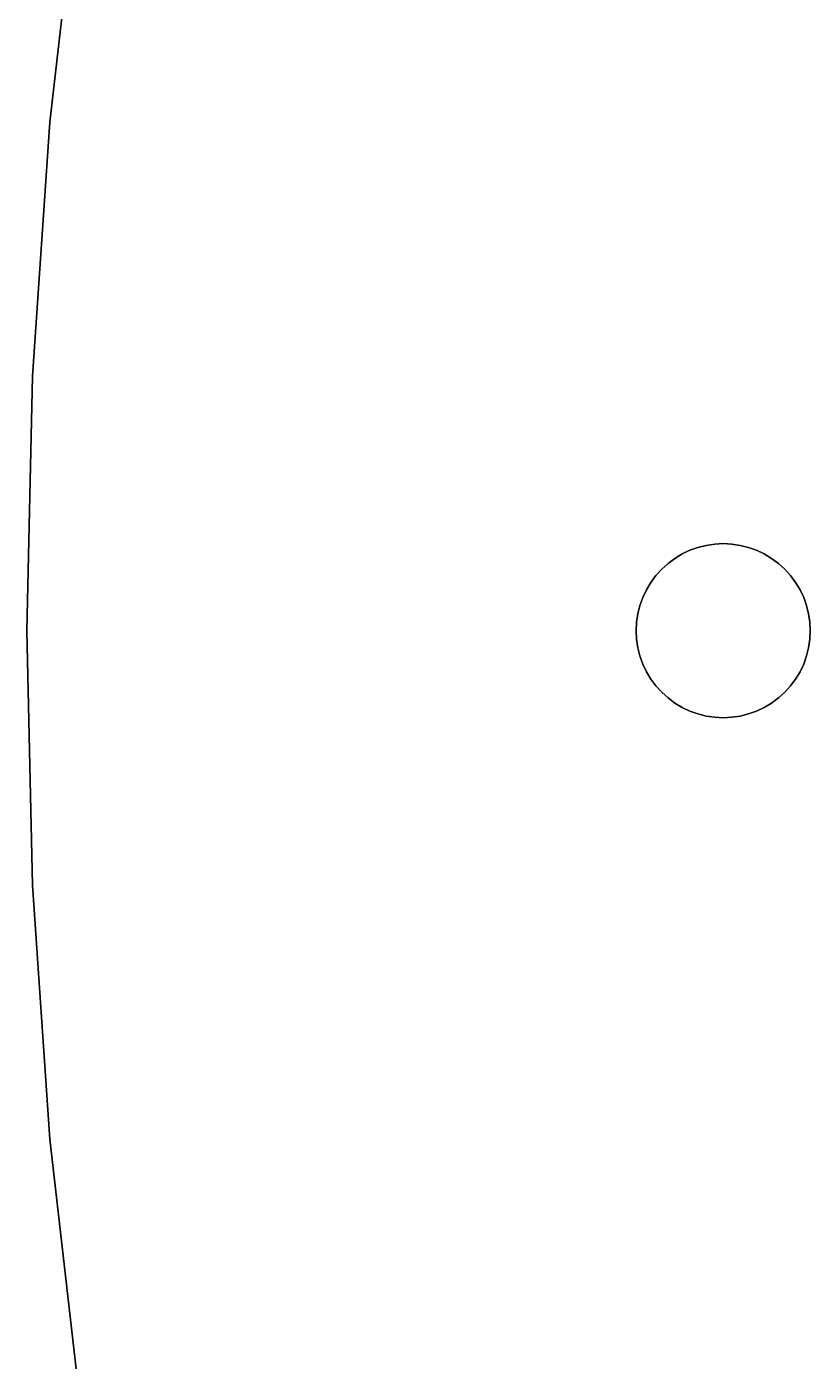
# Model space of a CAD drawing. Header units: metres. Extents: x 0 to 16, y 0 to 13.9.
# Drawn here: x 0 to 1.125, y 6.951 to 8.867 of the extents above; entities that cross this region are included whole.
import ezdxf

# ---------------------------------------------------------------- set-up
doc = ezdxf.new("R2010")
doc.units = ezdxf.units.M

msp = doc.modelspace()

# ---------------------------------------------------------------- linework, layer by layer
for points in [[(0.074724, 9.09377, 0.625), (0.074724, 9.09377), (0.033187, 8.7302), (0.033187, 8.7302, 0.625)], [(0.033187, 8.7302, 0.625), (0.033187, 8.7302), (0.074724, 9.09377), (0.074724, 9.09377, 0.625)], [(0.033187, 8.7302, 0.625), (0.033187, 8.7302), (0.008265, 8.3654), (0.008265, 8.3654, 0.625)], [(0.008265, 8.3654, 0.625), (0.008265, 8.3654), (0.033187, 8.7302), (0.033187, 8.7302, 0.625)], [(0.008265, 8.3654, 0.625), (0.008265, 8.3654), (-0.000042, 8), (-0.000042, 8, 0.625)], [(-0.000042, 8, 0.625), (-0.000042, 8), (0.008265, 8.3654), (0.008265, 8.3654, 0.625)], [(0.930554, 8.10393, 0.625), (0.930554, 8.10393), (0.941075, 8.11024), (0.941075, 8.11024, 0.625)], [(0.941075, 8.11024), (0.930554, 8.10393), (0.930554, 8.10393, 0.625), (0.941075, 8.11024, 0.625)], [(0.941075, 8.11024, 0.625), (0.941075, 8.11024), (0.952165, 8.11548), (0.952165, 8.11548, 0.625)], [(0.952165, 8.11548), (0.941075, 8.11024), (0.941075, 8.11024, 0.625), (0.952165, 8.11548, 0.625)], [(0.952165, 8.11548, 0.625), (0.952165, 8.11548), (0.963714, 8.11962), (0.963714, 8.11962, 0.625)], [(0.963714, 8.11962), (0.952165, 8.11548), (0.952165, 8.11548, 0.625), (0.963714, 8.11962, 0.625)], [(0.963714, 8.11962, 0.625), (0.963714, 8.11962), (0.975614, 8.1226), (0.975614, 8.1226, 0.625)], [(0.975614, 8.1226), (0.963714, 8.11962), (0.963714, 8.11962, 0.625), (0.975614, 8.1226, 0.625)], [(0.975614, 8.1226, 0.625), (0.975614, 8.1226), (0.987748, 8.1244), (0.987748, 8.1244, 0.625)], [(0.987748, 8.1244), (0.975614, 8.1226), (0.975614, 8.1226, 0.625), (0.987748, 8.1244, 0.625)], [(0.987748, 8.1244, 0.625), (0.987748, 8.1244), (1, 8.125), (1, 8.125, 0.625)], [(1, 8.125), (0.987748, 8.1244), (0.987748, 8.1244, 0.625), (1, 8.125, 0.625)], [(1, 8.125, 0.625), (1, 8.125), (1.01225, 8.1244), (1.01225, 8.1244, 0.625)], [(1.01225, 8.1244), (1, 8.125), (1, 8.125, 0.625), (1.01225, 8.1244, 0.625)], [(1.01225, 8.1244, 0.625), (1.01225, 8.1244), (1.02439, 8.1226), (1.02439, 8.1226, 0.625)], [(1.02439, 8.1226), (1.01225, 8.1244), (1.01225, 8.1244, 0.625), (1.02439, 8.1226, 0.625)], [(1.02439, 8.1226, 0.625), (1.02439, 8.1226), (1.03629, 8.11962), (1.03629, 8.11962, 0.625)], [(1.03629, 8.11962), (1.02439, 8.1226), (1.02439, 8.1226, 0.625), (1.03629, 8.11962, 0.625)], [(1.03629, 8.11962, 0.625), (1.03629, 8.11962), (1.04784, 8.11548), (1.04784, 8.11548, 0.625)], [(1.04784, 8.11548), (1.03629, 8.11962), (1.03629, 8.11962, 0.625), (1.04784, 8.11548, 0.625)], [(1.04784, 8.11548, 0.625), (1.04784, 8.11548), (1.05892, 8.11024), (1.05892, 8.11024, 0.625)], [(1.05892, 8.11024), (1.04784, 8.11548), (1.04784, 8.11548, 0.625), (1.05892, 8.11024, 0.625)], [(1.05892, 8.11024, 0.625), (1.05892, 8.11024), (1.06945, 8.10393), (1.06945, 8.10393, 0.625)], [(1.06945, 8.10393), (1.05892, 8.11024), (1.05892, 8.11024, 0.625), (1.06945, 8.10393, 0.625)], [(1.05892, 8.11024, 0.625), (1.05892, 8.11024), (1.06945, 8.10393), (1.06945, 8.10393, 0.625)], [(1.06945, 8.10393), (1.05892, 8.11024), (1.05892, 8.11024, 0.625), (1.06945, 8.10393, 0.625)], [(0.911612, 8.08839, 0.625), (0.911612, 8.08839), (0.920701, 8.09663), (0.920701, 8.09663, 0.625)], [(0.920701, 8.09663), (0.911612, 8.08839), (0.911612, 8.08839, 0.625), (0.920701, 8.09663, 0.625)], [(0.920701, 8.09663, 0.625), (0.920701, 8.09663), (0.930554, 8.10393), (0.930554, 8.10393, 0.625)], [(0.930554, 8.10393), (0.920701, 8.09663), (0.920701, 8.09663, 0.625), (0.930554, 8.10393, 0.625)], [(1.06945, 8.10393, 0.625), (1.06945, 8.10393), (1.0793, 8.09663), (1.0793, 8.09663, 0.625)], [(1.0793, 8.09663), (1.06945, 8.10393), (1.06945, 8.10393, 0.625), (1.0793, 8.09663, 0.625)], [(1.06945, 8.10393, 0.625), (1.06945, 8.10393), (1.0793, 8.09663), (1.0793, 8.09663, 0.625)], [(1.0793, 8.09663), (1.06945, 8.10393), (1.06945, 8.10393, 0.625), (1.0793, 8.09663, 0.625)], [(1.0793, 8.09663, 0.625), (1.0793, 8.09663), (1.08839, 8.08839), (1.08839, 8.08839, 0.625)], [(1.08839, 8.08839), (1.0793, 8.09663), (1.0793, 8.09663, 0.625), (1.08839, 8.08839, 0.625)], [(1.0793, 8.09663, 0.625), (1.0793, 8.09663), (1.08839, 8.08839), (1.08839, 8.08839, 0.625)], [(1.08839, 8.08839), (1.0793, 8.09663), (1.0793, 8.09663, 0.625), (1.08839, 8.08839, 0.625)], [(0.88976, 8.05892, 0.625), (0.88976, 8.05892), (0.896066, 8.06945), (0.896066, 8.06945, 0.625)], [(0.896066, 8.06945), (0.88976, 8.05892), (0.88976, 8.05892, 0.625), (0.896066, 8.06945, 0.625)], [(0.896066, 8.06945, 0.625), (0.896066, 8.06945), (0.903374, 8.0793), (0.903374, 8.0793, 0.625)], [(0.903374, 8.0793), (0.896066, 8.06945), (0.896066, 8.06945, 0.625), (0.903374, 8.0793, 0.625)], [(0.903374, 8.0793, 0.625), (0.903374, 8.0793), (0.911612, 8.08839), (0.911612, 8.08839, 0.625)], [(0.911612, 8.08839), (0.903374, 8.0793), (0.903374, 8.0793, 0.625), (0.911612, 8.08839, 0.625)], [(1.08839, 8.08839, 0.625), (1.08839, 8.08839), (1.09663, 8.0793), (1.09663, 8.0793, 0.625)], [(1.09663, 8.0793), (1.08839, 8.08839), (1.08839, 8.08839, 0.625), (1.09663, 8.0793, 0.625)], [(1.08839, 8.08839, 0.625), (1.08839, 8.08839), (1.09663, 8.0793), (1.09663, 8.0793, 0.625)], [(1.09663, 8.0793), (1.08839, 8.08839), (1.08839, 8.08839, 0.625), (1.09663, 8.0793, 0.625)], [(1.09663, 8.0793, 0.625), (1.09663, 8.0793), (1.10393, 8.06945), (1.10393, 8.06945, 0.625)], [(1.10393, 8.06945), (1.09663, 8.0793), (1.09663, 8.0793, 0.625), (1.10393, 8.06945, 0.625)], [(1.09663, 8.0793, 0.625), (1.09663, 8.0793), (1.10393, 8.06945), (1.10393, 8.06945, 0.625)], [(1.10393, 8.06945), (1.09663, 8.0793), (1.09663, 8.0793, 0.625), (1.10393, 8.06945, 0.625)], [(1.10393, 8.06945, 0.625), (1.10393, 8.06945), (1.11024, 8.05892), (1.11024, 8.05892, 0.625)], [(1.11024, 8.05892), (1.10393, 8.06945), (1.10393, 8.06945, 0.625), (1.11024, 8.05892, 0.625)], [(1.10393, 8.06945, 0.625), (1.10393, 8.06945), (1.11024, 8.05892), (1.11024, 8.05892, 0.625)], [(1.11024, 8.05892), (1.10393, 8.06945), (1.10393, 8.06945, 0.625), (1.11024, 8.05892, 0.625)], [(0.884515, 8.04784, 0.625), (0.884515, 8.04784), (0.88976, 8.05892), (0.88976, 8.05892, 0.625)], [(0.88976, 8.05892), (0.884515, 8.04784), (0.884515, 8.04784, 0.625), (0.88976, 8.05892, 0.625)], [(1.11024, 8.05892, 0.625), (1.11024, 8.05892), (1.11548, 8.04784), (1.11548, 8.04784, 0.625)], [(1.11548, 8.04784), (1.11024, 8.05892), (1.11024, 8.05892, 0.625), (1.11548, 8.04784, 0.625)], [(1.11024, 8.05892, 0.625), (1.11024, 8.05892), (1.11548, 8.04784), (1.11548, 8.04784, 0.625)], [(1.11548, 8.04784), (1.11024, 8.05892), (1.11024, 8.05892, 0.625), (1.11548, 8.04784, 0.625)], [(0.877402, 8.02439, 0.625), (0.877402, 8.02439), (0.880382, 8.03629), (0.880382, 8.03629, 0.625)], [(0.880382, 8.03629), (0.877402, 8.02439), (0.877402, 8.02439, 0.625), (0.880382, 8.03629, 0.625)], [(0.880382, 8.03629, 0.625), (0.880382, 8.03629), (0.884515, 8.04784), (0.884515, 8.04784, 0.625)], [(0.884515, 8.04784), (0.880382, 8.03629), (0.880382, 8.03629, 0.625), (0.884515, 8.04784, 0.625)], [(1.11548, 8.04784, 0.625), (1.11548, 8.04784), (1.11962, 8.03629), (1.11962, 8.03629, 0.625)], [(1.11962, 8.03629), (1.11548, 8.04784), (1.11548, 8.04784, 0.625), (1.11962, 8.03629, 0.625)], [(1.11548, 8.04784, 0.625), (1.11548, 8.04784), (1.11962, 8.03629), (1.11962, 8.03629, 0.625)], [(1.11962, 8.03629), (1.11548, 8.04784), (1.11548, 8.04784, 0.625), (1.11962, 8.03629, 0.625)], [(1.11962, 8.03629, 0.625), (1.11962, 8.03629), (1.1226, 8.02439), (1.1226, 8.02439, 0.625)], [(1.1226, 8.02439), (1.11962, 8.03629), (1.11962, 8.03629, 0.625), (1.1226, 8.02439, 0.625)], [(1.11962, 8.03629, 0.625), (1.11962, 8.03629), (1.1226, 8.02439), (1.1226, 8.02439, 0.625)], [(1.1226, 8.02439), (1.11962, 8.03629), (1.11962, 8.03629, 0.625), (1.1226, 8.02439, 0.625)], [(0.875, 8, 0.625), (0.875, 8), (0.875602, 8.01225), (0.875602, 8.01225, 0.625)], [(0.875602, 8.01225), (0.875, 8), (0.875, 8, 0.625), (0.875602, 8.01225, 0.625)], [(0.875602, 8.01225, 0.625), (0.875602, 8.01225), (0.877402, 8.02439), (0.877402, 8.02439, 0.625)], [(0.877402, 8.02439), (0.875602, 8.01225), (0.875602, 8.01225, 0.625), (0.877402, 8.02439, 0.625)], [(1.1226, 8.02439, 0.625), (1.1226, 8.02439), (1.1244, 8.01225), (1.1244, 8.01225, 0.625)], [(1.1244, 8.01225), (1.1226, 8.02439), (1.1226, 8.02439, 0.625), (1.1244, 8.01225, 0.625)], [(1.1226, 8.02439, 0.625), (1.1226, 8.02439), (1.1244, 8.01225), (1.1244, 8.01225, 0.625)], [(1.1244, 8.01225), (1.1226, 8.02439), (1.1226, 8.02439, 0.625), (1.1244, 8.01225, 0.625)], [(1.1244, 8.01225, 0.625), (1.1244, 8.01225), (1.125, 8), (1.125, 8, 0.625)], [(1.125, 8), (1.1244, 8.01225), (1.1244, 8.01225, 0.625), (1.125, 8, 0.625)], [(1.1244, 8.01225, 0.625), (1.1244, 8.01225), (1.125, 8), (1.125, 8, 0.625)], [(1.125, 8), (1.1244, 8.01225), (1.1244, 8.01225, 0.625), (1.125, 8, 0.625)], [(-0.000042, 8, 0.625), (-0.000042, 8), (0.008265, 7.6346), (0.008265, 7.6346, 0.625)], [(0.008265, 7.6346, 0.625), (0.008265, 7.6346), (-0.000042, 8), (-0.000042, 8, 0.625)], [(0.875602, 7.98775, 0.625), (0.875602, 7.98775), (0.875, 8), (0.875, 8, 0.625)], [(0.875, 8), (0.875602, 7.98775), (0.875602, 7.98775, 0.625), (0.875, 8, 0.625)], [(1.125, 8, 0.625), (1.125, 8), (1.1244, 7.98775), (1.1244, 7.98775, 0.625)], [(1.1244, 7.98775), (1.125, 8), (1.125, 8, 0.625), (1.1244, 7.98775, 0.625)], [(1.125, 8, 0.625), (1.125, 8), (1.1244, 7.98775), (1.1244, 7.98775, 0.625)], [(1.1244, 7.98775), (1.125, 8), (1.125, 8, 0.625), (1.1244, 7.98775, 0.625)], [(0.877402, 7.97561, 0.625), (0.877402, 7.97561), (0.875602, 7.98775), (0.875602, 7.98775, 0.625)], [(0.875602, 7.98775), (0.877402, 7.97561), (0.877402, 7.97561, 0.625), (0.875602, 7.98775, 0.625)], [(0.880382, 7.96371, 0.625), (0.880382, 7.96371), (0.877402, 7.97561), (0.877402, 7.97561, 0.625)], [(0.877402, 7.97561), (0.880382, 7.96371), (0.880382, 7.96371, 0.625), (0.877402, 7.97561, 0.625)], [(1.1226, 7.97561, 0.625), (1.1226, 7.97561), (1.11962, 7.96371), (1.11962, 7.96371, 0.625)], [(1.11962, 7.96371), (1.1226, 7.97561), (1.1226, 7.97561, 0.625), (1.11962, 7.96371, 0.625)], [(1.1226, 7.97561, 0.625), (1.1226, 7.97561), (1.11962, 7.96371), (1.11962, 7.96371, 0.625)], [(1.11962, 7.96371), (1.1226, 7.97561), (1.1226, 7.97561, 0.625), (1.11962, 7.96371, 0.625)], [(1.1244, 7.98775, 0.625), (1.1244, 7.98775), (1.1226, 7.97561), (1.1226, 7.97561, 0.625)], [(1.1226, 7.97561), (1.1244, 7.98775), (1.1244, 7.98775, 0.625), (1.1226, 7.97561, 0.625)], [(1.1244, 7.98775, 0.625), (1.1244, 7.98775), (1.1226, 7.97561), (1.1226, 7.97561, 0.625)], [(1.1226, 7.97561), (1.1244, 7.98775), (1.1244, 7.98775, 0.625), (1.1226, 7.97561, 0.625)], [(0.884515, 7.95216, 0.625), (0.884515, 7.95216), (0.880382, 7.96371), (0.880382, 7.96371, 0.625)], [(0.880382, 7.96371), (0.884515, 7.95216), (0.884515, 7.95216, 0.625), (0.880382, 7.96371, 0.625)], [(1.11962, 7.96371, 0.625), (1.11962, 7.96371), (1.11548, 7.95216), (1.11548, 7.95216, 0.625)], [(1.11548, 7.95216), (1.11962, 7.96371), (1.11962, 7.96371, 0.625), (1.11548, 7.95216, 0.625)], [(1.11962, 7.96371, 0.625), (1.11962, 7.96371), (1.11548, 7.95216), (1.11548, 7.95216, 0.625)], [(1.11548, 7.95216), (1.11962, 7.96371), (1.11962, 7.96371, 0.625), (1.11548, 7.95216, 0.625)], [(0.88976, 7.94108, 0.625), (0.88976, 7.94108), (0.884515, 7.95216), (0.884515, 7.95216, 0.625)], [(0.884515, 7.95216), (0.88976, 7.94108), (0.88976, 7.94108, 0.625), (0.884515, 7.95216, 0.625)], [(0.896066, 7.93055, 0.625), (0.896066, 7.93055), (0.88976, 7.94108), (0.88976, 7.94108, 0.625)], [(0.88976, 7.94108), (0.896066, 7.93055), (0.896066, 7.93055, 0.625), (0.88976, 7.94108, 0.625)], [(1.11024, 7.94108, 0.625), (1.11024, 7.94108), (1.10393, 7.93055), (1.10393, 7.93055, 0.625)], [(1.10393, 7.93055), (1.11024, 7.94108), (1.11024, 7.94108, 0.625), (1.10393, 7.93055, 0.625)], [(1.11024, 7.94108, 0.625), (1.11024, 7.94108), (1.10393, 7.93055), (1.10393, 7.93055, 0.625)], [(1.10393, 7.93055), (1.11024, 7.94108), (1.11024, 7.94108, 0.625), (1.10393, 7.93055, 0.625)], [(1.11548, 7.95216, 0.625), (1.11548, 7.95216), (1.11024, 7.94108), (1.11024, 7.94108, 0.625)], [(1.11024, 7.94108), (1.11548, 7.95216), (1.11548, 7.95216, 0.625), (1.11024, 7.94108, 0.625)], [(1.11548, 7.95216, 0.625), (1.11548, 7.95216), (1.11024, 7.94108), (1.11024, 7.94108, 0.625)], [(1.11024, 7.94108), (1.11548, 7.95216), (1.11548, 7.95216, 0.625), (1.11024, 7.94108, 0.625)], [(0.903374, 7.9207, 0.625), (0.903374, 7.9207), (0.896066, 7.93055), (0.896066, 7.93055, 0.625)], [(0.896066, 7.93055), (0.903374, 7.9207), (0.903374, 7.9207, 0.625), (0.896066, 7.93055, 0.625)], [(0.911612, 7.91161, 0.625), (0.911612, 7.91161), (0.903374, 7.9207), (0.903374, 7.9207, 0.625)], [(0.903374, 7.9207), (0.911612, 7.91161), (0.911612, 7.91161, 0.625), (0.903374, 7.9207, 0.625)], [(1.09663, 7.9207, 0.625), (1.09663, 7.9207), (1.08839, 7.91161), (1.08839, 7.91161, 0.625)], [(1.08839, 7.91161), (1.09663, 7.9207), (1.09663, 7.9207, 0.625), (1.08839, 7.91161, 0.625)], [(1.09663, 7.9207, 0.625), (1.09663, 7.9207), (1.08839, 7.91161), (1.08839, 7.91161, 0.625)], [(1.08839, 7.91161), (1.09663, 7.9207), (1.09663, 7.9207, 0.625), (1.08839, 7.91161, 0.625)], [(1.10393, 7.93055, 0.625), (1.10393, 7.93055), (1.09663, 7.9207), (1.09663, 7.9207, 0.625)], [(1.09663, 7.9207), (1.10393, 7.93055), (1.10393, 7.93055, 0.625), (1.09663, 7.9207, 0.625)], [(1.10393, 7.93055, 0.625), (1.10393, 7.93055), (1.09663, 7.9207), (1.09663, 7.9207, 0.625)], [(1.09663, 7.9207), (1.10393, 7.93055), (1.10393, 7.93055, 0.625), (1.09663, 7.9207, 0.625)], [(0.920701, 7.90337, 0.625), (0.920701, 7.90337), (0.911612, 7.91161), (0.911612, 7.91161, 0.625)], [(0.911612, 7.91161), (0.920701, 7.90337), (0.920701, 7.90337, 0.625), (0.911612, 7.91161, 0.625)], [(0.930554, 7.89607, 0.625), (0.930554, 7.89607), (0.920701, 7.90337), (0.920701, 7.90337, 0.625)], [(0.920701, 7.90337), (0.930554, 7.89607), (0.930554, 7.89607, 0.625), (0.920701, 7.90337, 0.625)], [(1.0793, 7.90337, 0.625), (1.0793, 7.90337), (1.06945, 7.89607), (1.06945, 7.89607, 0.625)], [(1.06945, 7.89607), (1.0793, 7.90337), (1.0793, 7.90337, 0.625), (1.06945, 7.89607, 0.625)], [(1.0793, 7.90337, 0.625), (1.0793, 7.90337), (1.06945, 7.89607), (1.06945, 7.89607, 0.625)], [(1.06945, 7.89607), (1.0793, 7.90337), (1.0793, 7.90337, 0.625), (1.06945, 7.89607, 0.625)], [(1.08839, 7.91161, 0.625), (1.08839, 7.91161), (1.0793, 7.90337), (1.0793, 7.90337, 0.625)], [(1.0793, 7.90337), (1.08839, 7.91161), (1.08839, 7.91161, 0.625), (1.0793, 7.90337, 0.625)], [(1.08839, 7.91161, 0.625), (1.08839, 7.91161), (1.0793, 7.90337), (1.0793, 7.90337, 0.625)], [(1.0793, 7.90337), (1.08839, 7.91161), (1.08839, 7.91161, 0.625), (1.0793, 7.90337, 0.625)], [(0.941075, 7.88976, 0.625), (0.941075, 7.88976), (0.930554, 7.89607), (0.930554, 7.89607, 0.625)], [(0.930554, 7.89607), (0.941075, 7.88976), (0.941075, 7.88976, 0.625), (0.930554, 7.89607, 0.625)], [(0.952165, 7.88452, 0.625), (0.952165, 7.88452), (0.941075, 7.88976), (0.941075, 7.88976, 0.625)], [(0.941075, 7.88976), (0.952165, 7.88452), (0.952165, 7.88452, 0.625), (0.941075, 7.88976, 0.625)], [(0.952165, 7.88452, 0.625), (0.952165, 7.88452), (0.941075, 7.88976), (0.941075, 7.88976, 0.625)], [(0.941075, 7.88976), (0.952165, 7.88452), (0.952165, 7.88452, 0.625), (0.941075, 7.88976, 0.625)], [(0.963714, 7.88038, 0.625), (0.963714, 7.88038), (0.952165, 7.88452), (0.952165, 7.88452, 0.625)], [(0.952165, 7.88452), (0.963714, 7.88038), (0.963714, 7.88038, 0.625), (0.952165, 7.88452, 0.625)], [(0.963714, 7.88038, 0.625), (0.963714, 7.88038), (0.952165, 7.88452), (0.952165, 7.88452, 0.625)], [(0.952165, 7.88452), (0.963714, 7.88038), (0.963714, 7.88038, 0.625), (0.952165, 7.88452, 0.625)], [(0.975614, 7.8774, 0.625), (0.975614, 7.8774), (0.963714, 7.88038), (0.963714, 7.88038, 0.625)], [(0.963714, 7.88038), (0.975614, 7.8774), (0.975614, 7.8774, 0.625), (0.963714, 7.88038, 0.625)], [(0.975614, 7.8774, 0.625), (0.975614, 7.8774), (0.963714, 7.88038), (0.963714, 7.88038, 0.625)], [(0.963714, 7.88038), (0.975614, 7.8774), (0.975614, 7.8774, 0.625), (0.963714, 7.88038, 0.625)], [(1.03629, 7.88038, 0.625), (1.03629, 7.88038), (1.02439, 7.8774), (1.02439, 7.8774, 0.625)], [(1.02439, 7.8774), (1.03629, 7.88038), (1.03629, 7.88038, 0.625), (1.02439, 7.8774, 0.625)], [(1.03629, 7.88038, 0.625), (1.03629, 7.88038), (1.02439, 7.8774), (1.02439, 7.8774, 0.625)], [(1.02439, 7.8774), (1.03629, 7.88038), (1.03629, 7.88038, 0.625), (1.02439, 7.8774, 0.625)], [(1.04784, 7.88452, 0.625), (1.04784, 7.88452), (1.03629, 7.88038), (1.03629, 7.88038, 0.625)], [(1.03629, 7.88038), (1.04784, 7.88452), (1.04784, 7.88452, 0.625), (1.03629, 7.88038, 0.625)], [(1.04784, 7.88452, 0.625), (1.04784, 7.88452), (1.03629, 7.88038), (1.03629, 7.88038, 0.625)], [(1.03629, 7.88038), (1.04784, 7.88452), (1.04784, 7.88452, 0.625), (1.03629, 7.88038, 0.625)], [(1.05892, 7.88976, 0.625), (1.05892, 7.88976), (1.04784, 7.88452), (1.04784, 7.88452, 0.625)], [(1.04784, 7.88452), (1.05892, 7.88976), (1.05892, 7.88976, 0.625), (1.04784, 7.88452, 0.625)], [(1.05892, 7.88976, 0.625), (1.05892, 7.88976), (1.04784, 7.88452), (1.04784, 7.88452, 0.625)], [(1.04784, 7.88452), (1.05892, 7.88976), (1.05892, 7.88976, 0.625), (1.04784, 7.88452, 0.625)], [(1.06945, 7.89607, 0.625), (1.06945, 7.89607), (1.05892, 7.88976), (1.05892, 7.88976, 0.625)], [(1.05892, 7.88976), (1.06945, 7.89607), (1.06945, 7.89607, 0.625), (1.05892, 7.88976, 0.625)], [(1.06945, 7.89607, 0.625), (1.06945, 7.89607), (1.05892, 7.88976), (1.05892, 7.88976, 0.625)], [(1.05892, 7.88976), (1.06945, 7.89607), (1.06945, 7.89607, 0.625), (1.05892, 7.88976, 0.625)], [(0.987748, 7.8756, 0.625), (0.987748, 7.8756), (0.975614, 7.8774), (0.975614, 7.8774, 0.625)], [(0.975614, 7.8774), (0.987748, 7.8756), (0.987748, 7.8756, 0.625), (0.975614, 7.8774, 0.625)], [(0.987748, 7.8756, 0.625), (0.987748, 7.8756), (0.975614, 7.8774), (0.975614, 7.8774, 0.625)], [(0.975614, 7.8774), (0.987748, 7.8756), (0.987748, 7.8756, 0.625), (0.975614, 7.8774, 0.625)], [(1, 7.875, 0.625), (1, 7.875), (0.987748, 7.8756), (0.987748, 7.8756, 0.625)], [(0.987748, 7.8756), (1, 7.875), (1, 7.875, 0.625), (0.987748, 7.8756, 0.625)], [(1, 7.875, 0.625), (1, 7.875), (0.987748, 7.8756), (0.987748, 7.8756, 0.625)], [(0.987748, 7.8756), (1, 7.875), (1, 7.875, 0.625), (0.987748, 7.8756, 0.625)], [(1.01225, 7.8756, 0.625), (1.01225, 7.8756), (1, 7.875), (1, 7.875, 0.625)], [(1, 7.875), (1.01225, 7.8756), (1.01225, 7.8756, 0.625), (1, 7.875, 0.625)], [(1.01225, 7.8756, 0.625), (1.01225, 7.8756), (1, 7.875), (1, 7.875, 0.625)], [(1, 7.875), (1.01225, 7.8756), (1.01225, 7.8756, 0.625), (1, 7.875, 0.625)], [(1.02439, 7.8774, 0.625), (1.02439, 7.8774), (1.01225, 7.8756), (1.01225, 7.8756, 0.625)], [(1.01225, 7.8756), (1.02439, 7.8774), (1.02439, 7.8774, 0.625), (1.01225, 7.8756, 0.625)], [(1.02439, 7.8774, 0.625), (1.02439, 7.8774), (1.01225, 7.8756), (1.01225, 7.8756, 0.625)], [(1.01225, 7.8756), (1.02439, 7.8774), (1.02439, 7.8774, 0.625), (1.01225, 7.8756, 0.625)], [(0.008265, 7.6346, 0.625), (0.008265, 7.6346), (0.033187, 7.2698), (0.033187, 7.2698, 0.625)], [(0.033187, 7.2698, 0.625), (0.033187, 7.2698), (0.008265, 7.6346), (0.008265, 7.6346, 0.625)], [(0.033187, 7.2698, 0.625), (0.033187, 7.2698), (0.074724, 6.90623), (0.074724, 6.90623, 0.625)], [(0.074724, 6.90623, 0.625), (0.074724, 6.90623), (0.033187, 7.2698), (0.033187, 7.2698, 0.625)]]:
    msp.add_3dface(points)

doc.saveas('drawing.dxf')
